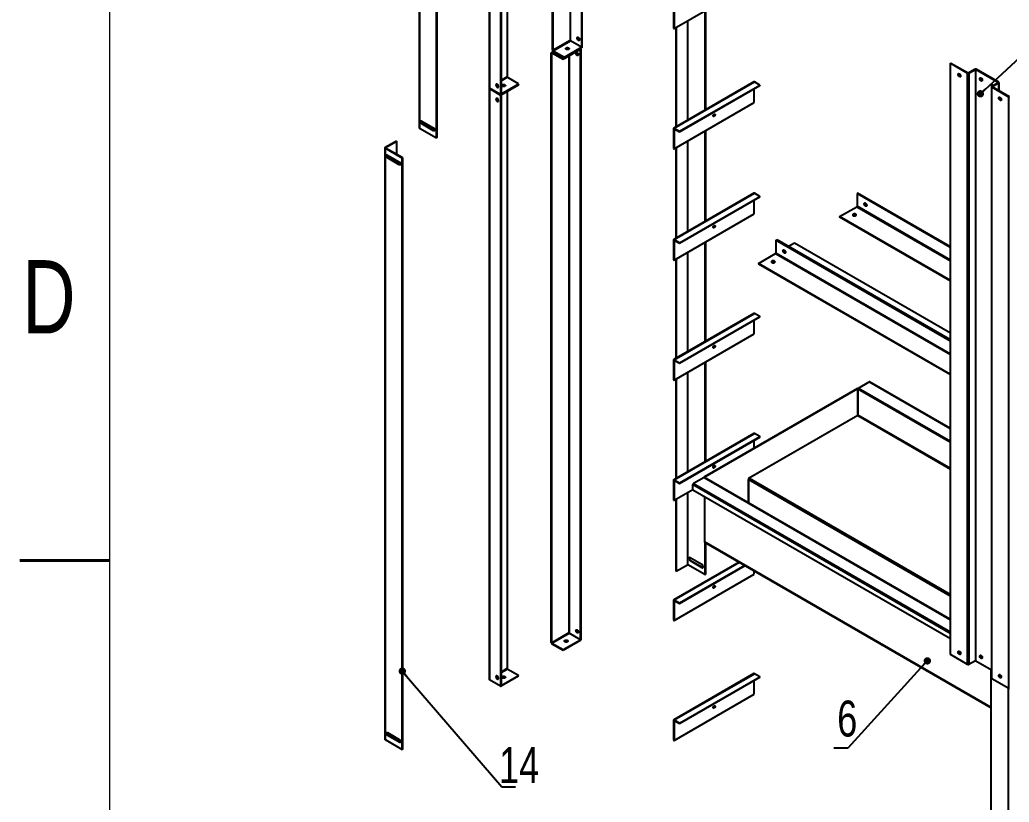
# Model space of a CAD drawing. Header units: millimetres. Extents: x 1982 to 4155, y 618 to 1642.
# Drawn here: x 1981.7 to 2082.7, y 772.9 to 852.7 of the extents above; entities that cross this region are included whole.
import ezdxf

# ---------------------------------------------------------------- set-up
doc = ezdxf.new("R2010")
doc.units = ezdxf.units.MM
doc.styles.add('SLDTEXTSTYLE0', font='TXT', dxfattribs={"width": 0.75})
doc.dimstyles.new('SLDDIMSTYLE0', dxfattribs={"dimscale": 1.5, "dimtxt": 2.116667, "dimasz": 1.5, "dimexe": 0, "dimexo": 0.0625, "dimgap": 0.529167, "dimtad": 1, "dimdec": 0, "dimlfac": 35, "dimrnd": 1e-09, "dimzin": 12, "dimdsep": 46, "dimtxsty": 'SLDTEXTSTYLE0', "dimcen": 0.09, "dimadec": 0, "dimazin": 3, "dimtfac": 1, "dimtdec": 0, "dimtofl": 0, "dimtmove": 0, "dimatfit": 3, "dimfxl": 1, "dimfrac": 2, "dimtolj": 1, "dimtzin": 12, "dimarcsym": 0})

msp = doc.modelspace()

# ---------------------------------------------------------------- linework, layer by layer
at = {"color": 7, "linetype": 'Continuous', "lineweight": 18}
msp.add_line((1990.94, 627.678), (1990.94, 967.433), dxfattribs=at)
at = {"color": 7, "linetype": 'Continuous', "lineweight": 25}
for p, q in [((2036.106, 849.613), (2036.106, 909.752)), ((2036.152, 849.587), (2036.152, 909.726)), ((2039.091, 849.858), (2039.091, 910.154)), ((2039.137, 849.885), (2039.137, 910.18)), ((2037.902, 909.415), (2037.902, 850.597)), ((2037.947, 850.546), (2037.947, 909.441)), ((2029.63, 906.069), (2029.63, 845.773)), ((2029.658, 906.03), (2029.658, 845.734)), ((2031.454, 905.693), (2031.454, 846.875)), ((2030.803, 905.369), (2030.803, 845.074)), ((2030.848, 905.396), (2030.848, 845.1)), ((2022.49, 902), (2022.49, 841.704)), ((2022.519, 901.961), (2022.519, 841.665)), ((2024.269, 840.654), (2024.269, 900.95)), ((2024.314, 840.681), (2024.314, 900.976)), ((2048.494, 851.798), (2056.676, 856.522)), ((2048.448, 853.846), (2048.448, 851.825)), ((2048.494, 853.82), (2048.494, 851.798)), ((2051.649, 853.62), (2051.649, 843.478)), ((2051.694, 853.646), (2051.694, 843.504)), ((2049.854, 852.584), (2049.854, 842.442)), ((2049.898, 842.468), (2049.898, 852.609)), ((2048.448, 851.825), (2048.494, 851.798)), ((2048.664, 851.897), (2048.664, 841.755)), ((2048.709, 851.923), (2048.709, 841.781)), ((2037.902, 850.597), (2036.152, 849.587)), ((2036.174, 849.548), (2037.924, 850.559)), ((2039.069, 849.898), (2037.924, 850.559)), ((2036.018, 849.3), (2035.972, 849.327)), ((2035.972, 789.187), (2035.972, 849.327)), ((2036.191, 849.485), (2035.992, 849.37)), ((2036.018, 849.3), (2036.04, 849.313)), ((2036.018, 789.161), (2036.018, 849.3)), ((2036.219, 849.469), (2036.04, 849.366)), ((2037.184, 848.705), (2036.04, 849.366)), ((2036.04, 849.313), (2036.04, 849.366)), ((2037.184, 848.653), (2036.04, 849.313)), ((2036.152, 849.587), (2036.106, 849.613)), ((2036.174, 849.548), (2037.318, 848.887)), ((2036.174, 849.548), (2036.174, 849.496)), ((2036.174, 849.496), (2037.318, 848.835)), ((2038.935, 849.716), (2037.184, 848.705)), ((2038.935, 849.663), (2037.184, 848.653)), ((2037.318, 848.887), (2039.069, 849.898)), ((2037.318, 848.835), (2039.069, 849.845)), ((2037.813, 790.12), (2037.813, 849.015)), ((2038.889, 849.742), (2038.935, 849.716)), ((2038.957, 849.728), (2038.912, 849.755)), ((2038.935, 849.716), (2038.935, 849.663)), ((2039.003, 849.755), (2038.957, 849.781)), ((2039.003, 849.755), (2038.957, 849.728)), ((2038.957, 789.433), (2038.957, 849.728)), ((2039.003, 789.459), (2039.003, 849.755)), ((2039.069, 849.845), (2039.069, 849.898)), ((2039.069, 849.871), (2039.091, 849.858)), ((2039.137, 849.885), (2039.091, 849.858)), ((2037.184, 848.705), (2037.184, 848.653)), ((2037.318, 848.835), (2037.318, 848.887)), ((2037.768, 848.99), (2037.768, 790.172)), ((2076.701, 848.264), (2076.746, 848.29)), ((2076.701, 787.969), (2076.701, 848.264)), ((2076.701, 848.264), (2078.451, 847.254)), ((2076.746, 848.29), (2078.497, 847.28)), ((2078.497, 847.28), (2078.451, 847.254)), ((2078.451, 786.958), (2078.451, 847.254)), ((2078.541, 847.28), (2079.194, 847.657)), ((2078.541, 847.28), (2078.587, 847.254)), ((2078.587, 847.254), (2079.239, 847.63)), ((2078.587, 847.254), (2078.587, 786.958)), ((2079.239, 847.63), (2079.194, 847.657)), ((2079.239, 847.63), (2079.239, 787.335)), ((2079.284, 847.63), (2079.329, 847.657)), ((2081.573, 846.309), (2079.284, 847.63)), ((2079.284, 787.335), (2079.284, 847.63)), ((2081.618, 846.335), (2079.329, 847.657)), ((2031.454, 846.875), (2030.848, 846.525)), ((2030.848, 846.474), (2031.477, 846.836)), ((2030.871, 845.165), (2032.621, 846.176)), ((2030.871, 845.113), (2032.621, 846.123)), ((2032.621, 846.071), (2030.871, 845.06)), ((2032.621, 846.018), (2030.871, 845.008)), ((2032.621, 846.176), (2031.477, 846.836)), ((2032.576, 846.097), (2032.621, 846.071)), ((2032.621, 846.123), (2032.621, 846.176)), ((2032.621, 846.071), (2032.621, 846.018)), ((2056.65, 846.365), (2048.468, 841.642)), ((2048.516, 841.637), (2056.698, 846.36)), ((2049.054, 841.326), (2057.236, 846.05)), ((2049.054, 841.274), (2057.236, 845.997)), ((2057.236, 846.05), (2056.698, 846.36)), ((2057.236, 846.05), (2057.236, 845.997)), ((2081.573, 846.283), (2080.92, 845.907)), ((2081.618, 846.257), (2080.966, 845.88)), ((2081.573, 846.309), (2081.618, 846.335)), ((2081.573, 846.309), (2081.573, 846.283)), ((2081.573, 846.283), (2081.618, 846.257)), ((2081.618, 846.257), (2081.618, 845.478)), ((2081.646, 845.462), (2081.646, 846.296)), ((2029.63, 845.721), (2029.63, 785.425)), ((2030.803, 845.074), (2029.658, 845.734)), ((2029.704, 845.708), (2029.658, 845.682)), ((2029.658, 845.682), (2029.658, 785.386)), ((2029.658, 845.682), (2030.803, 845.021)), ((2029.703, 845.708), (2029.704, 845.708)), ((2029.704, 845.708), (2030.848, 845.047)), ((2029.704, 845.708), (2029.704, 845.708)), ((2029.726, 845.695), (2029.726, 845.695)), ((2030.803, 845.074), (2030.848, 845.1)), ((2030.803, 845.021), (2030.848, 845.047)), ((2030.803, 845.021), (2030.803, 784.725)), ((2030.871, 845.06), (2030.825, 845.086)), ((2030.848, 845.178), (2030.871, 845.165)), ((2030.848, 845.126), (2030.871, 845.113)), ((2030.848, 845.047), (2030.848, 784.752)), ((2030.871, 845.008), (2030.848, 845.021)), ((2030.871, 845.113), (2030.871, 845.165)), ((2030.871, 845.06), (2030.871, 845.008)), ((2031.454, 845.345), (2031.454, 786.527)), ((2056.676, 844.274), (2056.676, 845.674)), ((2080.892, 845.868), (2080.892, 785.572)), ((2080.966, 845.88), (2080.92, 845.907)), ((2080.966, 845.855), (2080.92, 845.828)), ((2082.671, 844.818), (2080.92, 845.828)), ((2080.92, 785.533), (2080.92, 845.828)), ((2080.966, 845.855), (2080.966, 845.88)), ((2082.716, 844.844), (2080.966, 845.855)), ((2048.494, 839.55), (2056.676, 844.274)), ((2082.671, 844.818), (2082.716, 844.844)), ((2082.671, 784.522), (2082.671, 844.818)), ((2022.754, 842.378), (2023.966, 841.678)), ((2022.799, 842.106), (2022.754, 842.08)), ((2023.966, 841.38), (2022.754, 842.08)), ((2024.011, 841.407), (2022.799, 842.106)), ((2023.019, 841.98), (2023.231, 842.102)), ((2022.519, 841.665), (2024.269, 840.654)), ((2024.011, 841.407), (2023.966, 841.38)), ((2048.494, 841.572), (2048.448, 841.598)), ((2048.448, 841.598), (2048.448, 839.576)), ((2048.494, 841.572), (2048.516, 841.585)), ((2048.494, 841.572), (2048.494, 839.55)), ((2048.516, 841.637), (2049.054, 841.326)), ((2048.516, 841.585), (2048.516, 841.637)), ((2048.516, 841.585), (2049.054, 841.274)), ((2049.054, 841.326), (2049.054, 841.274)), ((2051.649, 841.372), (2051.649, 832.122)), ((2051.694, 841.398), (2051.694, 832.149)), ((2020.163, 840.331), (2019.019, 839.67)), ((2020.209, 840.305), (2019.064, 839.644)), ((2020.163, 840.331), (2020.209, 840.305)), ((2020.209, 838.958), (2020.209, 840.305)), ((2024.314, 840.681), (2024.269, 840.654)), ((2049.854, 840.335), (2049.854, 831.086)), ((2049.898, 831.112), (2049.898, 840.361)), ((2018.991, 839.631), (2018.991, 779.336)), ((2019.064, 839.644), (2019.019, 839.67)), ((2019.064, 839.618), (2019.019, 839.592)), ((2020.769, 838.582), (2019.019, 839.592)), ((2019.019, 839.592), (2019.019, 779.296)), ((2019.064, 839.618), (2019.064, 839.644)), ((2020.815, 838.608), (2019.064, 839.618)), ((2048.448, 839.576), (2048.494, 839.55)), ((2048.664, 839.649), (2048.664, 830.399)), ((2048.709, 839.675), (2048.709, 830.425)), ((2019.254, 838.905), (2020.466, 838.205)), ((2019.3, 838.634), (2019.254, 838.608)), ((2020.466, 837.908), (2019.254, 838.608)), ((2020.512, 837.934), (2019.3, 838.634)), ((2020.209, 838.109), (2020.209, 838.354)), ((2020.512, 837.934), (2020.466, 837.908)), ((2020.815, 838.608), (2020.769, 838.582)), ((2020.769, 778.286), (2020.769, 838.582)), ((2020.815, 778.312), (2020.815, 838.608)), ((2056.65, 835.009), (2048.468, 830.286)), ((2048.516, 830.281), (2056.698, 835.005)), ((2057.236, 834.694), (2056.698, 835.005)), ((2067.21, 835.026), (2067.164, 834.999)), ((2076.701, 829.494), (2067.164, 834.999)), ((2067.164, 834.999), (2067.164, 833.678)), ((2076.701, 829.546), (2067.21, 835.026)), ((2049.054, 829.97), (2057.236, 834.694)), ((2049.054, 829.918), (2057.236, 834.641)), ((2056.676, 832.918), (2056.676, 834.318)), ((2057.236, 834.694), (2057.236, 834.641)), ((2048.494, 828.194), (2056.676, 832.918)), ((2065.392, 832.629), (2067.142, 833.639)), ((2067.142, 833.639), (2076.701, 828.121)), ((2076.701, 828.172), (2067.164, 833.678)), ((2076.701, 826.1), (2065.392, 832.629)), ((2065.392, 832.629), (2065.392, 832.576)), ((2076.701, 826.047), (2065.392, 832.576)), ((2048.494, 830.216), (2048.448, 830.242)), ((2048.448, 830.242), (2048.448, 828.221)), ((2048.494, 830.216), (2048.516, 830.229)), ((2048.494, 830.216), (2048.494, 828.194)), ((2048.516, 830.281), (2049.054, 829.97)), ((2048.516, 830.229), (2048.516, 830.281)), ((2048.516, 830.229), (2049.054, 829.918)), ((2049.054, 829.97), (2049.054, 829.918)), ((2051.649, 830.016), (2051.649, 819.874)), ((2051.694, 830.042), (2051.694, 819.9)), ((2058.922, 830.241), (2058.876, 830.215)), ((2076.701, 819.925), (2058.876, 830.215)), ((2058.876, 830.215), (2058.876, 828.893)), ((2076.701, 819.977), (2058.922, 830.241)), ((2058.967, 830.267), (2059.012, 830.293)), ((2058.967, 830.267), (2076.701, 820.029)), ((2058.967, 830.215), (2058.967, 830.267)), ((2059.012, 830.293), (2076.701, 820.082)), ((2060.179, 829.62), (2060.785, 829.969)), ((2060.785, 829.969), (2076.701, 820.782)), ((2049.854, 828.98), (2049.854, 818.838)), ((2049.898, 818.864), (2049.898, 829.005)), ((2057.103, 827.844), (2058.854, 828.854)), ((2058.854, 828.854), (2076.701, 818.551)), ((2076.701, 818.603), (2058.876, 828.893)), ((2048.448, 828.221), (2048.494, 828.194)), ((2048.664, 828.293), (2048.664, 818.151)), ((2048.709, 828.319), (2048.709, 818.177)), ((2076.701, 816.53), (2057.103, 827.844)), ((2057.103, 827.844), (2057.103, 827.791)), ((2076.701, 816.478), (2057.103, 827.791)), ((2056.65, 822.761), (2048.468, 818.038)), ((2048.516, 818.033), (2056.698, 822.757)), ((2049.054, 817.722), (2057.236, 822.446)), ((2049.054, 817.67), (2057.236, 822.393)), ((2056.676, 820.67), (2056.676, 822.07)), ((2057.236, 822.446), (2056.698, 822.757)), ((2057.236, 822.446), (2057.236, 822.393)), ((2048.494, 815.946), (2056.676, 820.67)), ((2048.494, 817.968), (2048.448, 817.994)), ((2048.448, 817.994), (2048.448, 815.973)), ((2048.494, 817.968), (2048.516, 817.981)), ((2048.494, 817.968), (2048.494, 815.946)), ((2048.516, 818.033), (2049.054, 817.722)), ((2048.516, 817.981), (2048.516, 818.033)), ((2048.516, 817.981), (2049.054, 817.67)), ((2049.054, 817.722), (2049.054, 817.67)), ((2051.649, 817.768), (2051.649, 807.626)), ((2051.694, 817.794), (2051.694, 807.652)), ((2049.854, 816.732), (2049.854, 806.59)), ((2049.898, 806.616), (2049.898, 816.757)), ((2048.448, 815.973), (2048.494, 815.946)), ((2048.664, 816.045), (2048.664, 805.903)), ((2048.709, 816.071), (2048.709, 805.929)), ((2067.323, 815.144), (2068.4, 815.765)), ((2076.701, 810.973), (2068.4, 815.765)), ((2076.701, 811.005), (2068.448, 815.77)), ((2051.588, 806.112), (2067.21, 815.131)), ((2051.633, 806.086), (2067.255, 815.104)), ((2067.21, 815.131), (2067.255, 815.104)), ((2067.255, 815.104), (2067.255, 812.383)), ((2067.255, 812.383), (2067.255, 815.026)), ((2076.701, 809.573), (2067.255, 815.026)), ((2067.323, 815.144), (2076.701, 809.73)), ((2067.233, 812.345), (2056.088, 805.911)), ((2067.233, 812.345), (2056.156, 805.95)), ((2067.233, 812.345), (2076.701, 806.879)), ((2076.701, 806.93), (2067.255, 812.383)), ((2056.65, 810.513), (2048.468, 805.79)), ((2048.516, 805.785), (2056.698, 810.509)), ((2049.054, 805.474), (2057.236, 810.198)), ((2049.054, 805.422), (2057.236, 810.145)), ((2056.676, 809.05), (2056.676, 809.822)), ((2057.236, 810.198), (2056.698, 810.509)), ((2057.236, 810.198), (2057.236, 810.145)), ((2048.494, 805.72), (2048.448, 805.746)), ((2048.448, 805.746), (2048.448, 803.724)), ((2048.494, 805.72), (2048.516, 805.733)), ((2048.494, 805.72), (2048.494, 803.698)), ((2048.516, 805.785), (2049.054, 805.474)), ((2048.516, 805.733), (2048.516, 805.785)), ((2048.516, 805.733), (2049.054, 805.422)), ((2051.565, 806.029), (2050.489, 805.408)), ((2051.565, 806.029), (2076.701, 791.519)), ((2051.588, 806.112), (2051.633, 806.086)), ((2051.588, 806.038), (2051.588, 806.112)), ((2076.701, 791.552), (2051.613, 806.034)), ((2051.633, 806.023), (2051.633, 806.086)), ((2056.088, 805.911), (2056.088, 803.451)), ((2056.088, 803.451), (2056.088, 805.832)), ((2076.701, 793.933), (2056.088, 805.832)), ((2056.156, 805.95), (2076.701, 794.089)), ((2048.494, 803.698), (2050.421, 804.811)), ((2049.054, 805.474), (2049.054, 805.422)), ((2050.421, 804.739), (2050.421, 805.291)), ((2076.701, 790.12), (2050.421, 805.291)), ((2076.701, 789.568), (2050.421, 804.739)), ((2050.489, 805.408), (2076.701, 790.276)), ((2048.448, 803.724), (2048.494, 803.698)), ((2048.664, 803.797), (2048.664, 796.488)), ((2048.709, 803.823), (2048.709, 796.462)), ((2049.854, 804.483), (2049.854, 797.123)), ((2049.898, 797.123), (2049.898, 804.509)), ((2051.588, 804.065), (2051.588, 799.472)), ((2080.864, 782.571), (2051.588, 799.472)), ((2051.608, 799.428), (2080.864, 782.538)), ((2051.649, 799.404), (2051.649, 796.112)), ((2051.694, 799.378), (2051.694, 796.138)), ((2051.346, 797.136), (2050.134, 797.836)), ((2050.134, 797.538), (2050.179, 797.564)), ((2050.134, 797.538), (2051.346, 796.838)), ((2050.179, 797.564), (2051.391, 796.865)), ((2055.136, 797.391), (2048.468, 793.542)), ((2048.516, 793.537), (2055.164, 797.375)), ((2048.709, 796.462), (2049.854, 797.123)), ((2049.054, 793.226), (2055.702, 797.064)), ((2049.054, 793.174), (2055.748, 797.038)), ((2051.649, 796.112), (2049.898, 797.123)), ((2051.346, 796.838), (2051.391, 796.865)), ((2048.494, 791.45), (2056.676, 796.174)), ((2048.664, 796.488), (2048.709, 796.462)), ((2051.649, 796.112), (2051.694, 796.138)), ((2056.676, 796.174), (2056.676, 796.502)), ((2048.494, 793.472), (2048.448, 793.498)), ((2048.448, 793.498), (2048.448, 791.476)), ((2048.516, 793.537), (2049.054, 793.226)), ((2048.516, 793.484), (2048.516, 793.537)), ((2048.494, 793.472), (2048.516, 793.484)), ((2048.494, 793.472), (2048.494, 791.45)), ((2048.516, 793.484), (2049.054, 793.174)), ((2049.054, 793.226), (2049.054, 793.174)), ((2048.448, 791.476), (2048.494, 791.45)), ((2037.768, 790.172), (2036.018, 789.161)), ((2036.04, 789.122), (2037.79, 790.133)), ((2037.184, 788.462), (2038.935, 789.472)), ((2038.935, 789.472), (2037.79, 790.133)), ((2038.935, 789.42), (2038.935, 789.472)), ((2039.003, 789.459), (2038.957, 789.433)), ((2036.018, 789.161), (2035.972, 789.187)), ((2036.04, 789.122), (2037.184, 788.462)), ((2036.04, 789.122), (2036.04, 789.07)), ((2036.04, 789.07), (2037.184, 788.409)), ((2037.184, 788.409), (2038.935, 789.42)), ((2037.184, 788.409), (2037.184, 788.462)), ((2038.935, 789.446), (2038.957, 789.433)), ((2078.451, 786.958), (2076.701, 787.969)), ((2079.946, 787.695), (2079.739, 787.814)), ((2031.454, 786.527), (2030.848, 786.177)), ((2030.848, 786.125), (2031.477, 786.488)), ((2032.621, 785.828), (2031.477, 786.488)), ((2079.239, 787.335), (2078.587, 786.958)), ((2079.284, 787.335), (2080.892, 786.406)), ((2030.871, 784.817), (2032.621, 785.828)), ((2030.871, 784.764), (2032.621, 785.775)), ((2032.621, 785.775), (2032.621, 785.828)), ((2056.65, 786.017), (2048.468, 781.294)), ((2048.516, 781.289), (2056.698, 786.012)), ((2049.054, 780.978), (2057.236, 785.702)), ((2049.054, 780.926), (2057.236, 785.649)), ((2057.236, 785.702), (2056.698, 786.012)), ((2057.236, 785.702), (2057.236, 785.649)), ((2080.864, 730.024), (2080.864, 786.423)), ((2080.92, 785.533), (2082.671, 784.522)), ((2030.803, 784.725), (2029.658, 785.386)), ((2030.803, 784.725), (2030.848, 784.752)), ((2030.848, 784.83), (2030.871, 784.817)), ((2030.848, 784.777), (2030.871, 784.764)), ((2030.871, 784.764), (2030.871, 784.817)), ((2056.676, 783.926), (2056.676, 785.325)), ((2082.614, 729.013), (2082.614, 784.555)), ((2082.671, 784.522), (2082.716, 784.548)), ((2048.494, 779.202), (2056.676, 783.926)), ((2048.494, 781.223), (2048.448, 781.25)), ((2048.448, 781.25), (2048.448, 779.228)), ((2048.494, 781.223), (2048.516, 781.236)), ((2048.494, 781.223), (2048.494, 779.202)), ((2048.516, 781.289), (2049.054, 780.978)), ((2048.516, 781.236), (2048.516, 781.289)), ((2048.516, 781.236), (2049.054, 780.926)), ((2049.054, 780.978), (2049.054, 780.926)), ((2019.254, 780.009), (2020.466, 779.309)), ((2019.3, 779.738), (2019.254, 779.712)), ((2020.466, 779.012), (2019.254, 779.712)), ((2020.512, 779.038), (2019.3, 779.738)), ((2019.52, 779.611), (2019.732, 779.734)), ((2019.019, 779.296), (2020.769, 778.286)), ((2020.512, 779.038), (2020.466, 779.012)), ((2048.448, 779.228), (2048.494, 779.202)), ((2020.815, 778.312), (2020.769, 778.286))]:
    msp.add_line(p, q, dxfattribs=at)
at = {"color": 7, "linetype": 'Continuous', "lineweight": 35}
for p, q in [((1981.741, 797.555), (1990.94, 797.555)), ((1990.94, 797.555), (1981.741, 797.555))]:
    msp.add_line(p, q, dxfattribs=at)
at = {"color": 7, "linetype": 'Continuous', "lineweight": 25, "flags": 128}
for points in [[(2038.871, 850.685), (2038.866, 850.644), (2038.849, 850.614), (2038.823, 850.597), (2038.79, 850.594), (2038.752, 850.606), (2038.714, 850.631), (2038.678, 850.668), (2038.648, 850.713), (2038.627, 850.762), (2038.615, 850.811), (2038.615, 850.855), (2038.627, 850.891), (2038.648, 850.915), (2038.678, 850.925), (2038.714, 850.921), (2038.752, 850.902), (2038.79, 850.871), (2038.823, 850.829), (2038.849, 850.782), (2038.866, 850.732), (2038.871, 850.685)], [(2038.854, 850.62), (2038.835, 850.62), (2038.798, 850.632), (2038.759, 850.657), (2038.724, 850.694), (2038.694, 850.739), (2038.672, 850.788), (2038.661, 850.837), (2038.661, 850.881), (2038.672, 850.917), (2038.677, 850.925)], [(2037.493, 849.836), (2037.536, 849.855), (2037.588, 849.865), (2037.642, 849.867), (2037.694, 849.858), (2037.74, 849.842), (2037.776, 849.818), (2037.797, 849.789), (2037.803, 849.758), (2037.793, 849.727), (2037.768, 849.7), (2037.73, 849.677), (2037.682, 849.663), (2037.628, 849.657), (2037.574, 849.661), (2037.525, 849.673), (2037.483, 849.694), (2037.454, 849.72), (2037.44, 849.75), (2037.442, 849.782), (2037.46, 849.811), (2037.493, 849.836)], [(2037.798, 849.736), (2037.788, 849.752), (2037.759, 849.778), (2037.718, 849.799), (2037.669, 849.811), (2037.615, 849.815), (2037.561, 849.809), (2037.513, 849.794), (2037.475, 849.772), (2037.449, 849.744), (2037.445, 849.736)], [(2038.738, 849.155), (2038.732, 849.115), (2038.715, 849.085), (2038.689, 849.067), (2038.656, 849.064), (2038.618, 849.076), (2038.58, 849.101), (2038.544, 849.138), (2038.514, 849.183), (2038.493, 849.232), (2038.481, 849.281), (2038.481, 849.325), (2038.493, 849.361), (2038.514, 849.385), (2038.544, 849.396), (2038.58, 849.391), (2038.618, 849.373), (2038.656, 849.341), (2038.689, 849.3), (2038.715, 849.252), (2038.732, 849.203), (2038.738, 849.155)], [(2038.72, 849.09), (2038.701, 849.09), (2038.664, 849.102), (2038.626, 849.128), (2038.59, 849.164), (2038.56, 849.209), (2038.538, 849.258), (2038.527, 849.307), (2038.527, 849.352), (2038.538, 849.388), (2038.543, 849.396)], [(2077.61, 846.891), (2077.572, 846.919), (2077.537, 846.959), (2077.509, 847.005), (2077.49, 847.054), (2077.482, 847.103), (2077.484, 847.145), (2077.498, 847.178), (2077.522, 847.199), (2077.554, 847.206), (2077.591, 847.198), (2077.629, 847.176), (2077.666, 847.141), (2077.698, 847.098), (2077.722, 847.049), (2077.736, 847), (2077.738, 846.954), (2077.73, 846.916), (2077.711, 846.889), (2077.683, 846.875), (2077.648, 846.875), (2077.61, 846.891)], [(2077.545, 847.205), (2077.532, 847.181), (2077.527, 847.14)], [(2077.527, 847.14), (2077.532, 847.093), (2077.549, 847.043), (2077.575, 846.996), (2077.608, 846.954), (2077.646, 846.923), (2077.684, 846.904), (2077.72, 846.9), (2077.721, 846.9)], [(2030.583, 845.9), (2030.577, 845.947), (2030.561, 845.997), (2030.535, 846.045), (2030.501, 846.086), (2030.464, 846.117), (2030.426, 846.136), (2030.39, 846.141), (2030.36, 846.13), (2030.338, 846.106), (2030.327, 846.07), (2030.327, 846.026), (2030.338, 845.977), (2030.36, 845.928), (2030.39, 845.883), (2030.426, 845.846), (2030.464, 845.821), (2030.501, 845.809), (2030.535, 845.812), (2030.561, 845.829), (2030.577, 845.86), (2030.583, 845.9)], [(2030.389, 846.141), (2030.384, 846.132), (2030.372, 846.097), (2030.372, 846.052), (2030.384, 846.003), (2030.405, 845.954), (2030.435, 845.909), (2030.471, 845.872), (2030.509, 845.847), (2030.547, 845.835), (2030.565, 845.835)], [(2031.235, 845.926), (2031.191, 845.908), (2031.14, 845.897), (2031.086, 845.896), (2031.033, 845.904), (2030.987, 845.921), (2030.952, 845.945), (2030.93, 845.974), (2030.924, 846.005), (2030.934, 846.036), (2030.959, 846.063), (2030.998, 846.085), (2031.046, 846.1), (2031.099, 846.106), (2031.153, 846.102), (2031.203, 846.09), (2031.244, 846.069), (2031.273, 846.043), (2031.287, 846.013), (2031.285, 845.981), (2031.267, 845.952), (2031.235, 845.926)], [(2030.93, 845.975), (2030.934, 845.983), (2030.959, 846.011), (2030.998, 846.033), (2031.046, 846.048), (2031.099, 846.053), (2031.153, 846.05), (2031.203, 846.037), (2031.244, 846.017), (2031.273, 845.99), (2031.282, 845.975)], [(2079.822, 846.768), (2079.86, 846.74), (2079.895, 846.701), (2079.923, 846.654), (2079.942, 846.605), (2079.951, 846.557), (2079.948, 846.514), (2079.934, 846.481), (2079.91, 846.46), (2079.878, 846.453), (2079.841, 846.462), (2079.803, 846.484), (2079.766, 846.518), (2079.735, 846.561), (2079.711, 846.61), (2079.697, 846.659), (2079.694, 846.705), (2079.702, 846.743), (2079.722, 846.771), (2079.75, 846.784), (2079.784, 846.784), (2079.822, 846.768)], [(2079.933, 846.48), (2079.924, 846.48), (2079.887, 846.488), (2079.849, 846.51), (2079.812, 846.544), (2079.78, 846.587), (2079.756, 846.636), (2079.742, 846.685), (2079.739, 846.731), (2079.748, 846.769), (2079.757, 846.786)], [(2080.923, 845.908), (2080.923, 845.91), (2080.909, 845.959), (2080.906, 846.005), (2080.915, 846.043), (2080.934, 846.071), (2080.962, 846.085), (2080.996, 846.084), (2081.034, 846.069)], [(2081.034, 846.069), (2081.072, 846.04), (2081.1, 846.01)], [(2029.642, 845.747), (2029.638, 845.742), (2029.632, 845.732), (2029.63, 845.721), (2029.632, 845.71), (2029.638, 845.7), (2029.647, 845.69), (2029.658, 845.682)], [(2030.583, 844.448), (2030.577, 844.495), (2030.561, 844.545), (2030.535, 844.592), (2030.501, 844.634), (2030.464, 844.665), (2030.426, 844.684), (2030.39, 844.688), (2030.36, 844.678), (2030.338, 844.654), (2030.327, 844.618), (2030.327, 844.574), (2030.338, 844.525), (2030.36, 844.476), (2030.39, 844.431), (2030.426, 844.394), (2030.464, 844.368), (2030.501, 844.357), (2030.535, 844.36), (2030.561, 844.377), (2030.577, 844.407), (2030.583, 844.448)], [(2030.389, 844.688), (2030.384, 844.68), (2030.372, 844.644), (2030.372, 844.6), (2030.384, 844.551), (2030.405, 844.502), (2030.435, 844.457), (2030.471, 844.42), (2030.509, 844.395), (2030.547, 844.383), (2030.565, 844.383)], [(2081.762, 844.494), (2081.724, 844.523), (2081.689, 844.562), (2081.661, 844.608), (2081.642, 844.658), (2081.633, 844.706), (2081.636, 844.748), (2081.65, 844.782), (2081.674, 844.802), (2081.706, 844.809), (2081.743, 844.801), (2081.781, 844.779), (2081.818, 844.745), (2081.849, 844.701), (2081.873, 844.653), (2081.887, 844.603), (2081.89, 844.558), (2081.882, 844.519), (2081.862, 844.492), (2081.834, 844.478), (2081.8, 844.479), (2081.762, 844.494)], [(2081.873, 844.503), (2081.854, 844.503), (2081.817, 844.515), (2081.779, 844.541), (2081.743, 844.577), (2081.713, 844.622), (2081.691, 844.671), (2081.68, 844.72), (2081.68, 844.765), (2081.691, 844.801), (2081.696, 844.809)], [(2052.585, 843.076), (2052.617, 843.088), (2052.645, 843.086), (2052.667, 843.072), (2052.68, 843.045), (2052.683, 843.009), (2052.675, 842.968), (2052.657, 842.927), (2052.632, 842.889), (2052.601, 842.859), (2052.568, 842.84), (2052.538, 842.835), (2052.512, 842.843), (2052.495, 842.864), (2052.487, 842.896), (2052.489, 842.935), (2052.502, 842.976), (2052.524, 843.017), (2052.553, 843.051), (2052.585, 843.076)], [(2052.539, 842.874), (2052.571, 842.899), (2052.6, 842.933), (2052.622, 842.973), (2052.635, 843.015), (2052.637, 843.054), (2052.629, 843.086), (2052.628, 843.089)], [(2022.754, 842.08), (2022.714, 842.111), (2022.678, 842.152), (2022.65, 842.202), (2022.631, 842.254), (2022.625, 842.303), (2022.631, 842.346), (2022.65, 842.377), (2022.678, 842.393), (2022.714, 842.393), (2022.754, 842.378)], [(2022.799, 842.106), (2022.759, 842.137), (2022.724, 842.179), (2022.695, 842.228), (2022.677, 842.28), (2022.67, 842.33), (2022.677, 842.372), (2022.688, 842.395)], [(2052.496, 842.861), (2052.507, 842.862), (2052.539, 842.874)], [(2023.966, 841.678), (2024.006, 841.648), (2024.042, 841.606), (2024.07, 841.556), (2024.088, 841.504), (2024.095, 841.455), (2024.088, 841.413), (2024.07, 841.382), (2024.042, 841.365), (2024.006, 841.365), (2023.966, 841.38)], [(2024.077, 841.39), (2024.051, 841.391), (2024.011, 841.407)], [(2019.254, 838.608), (2019.214, 838.638), (2019.179, 838.68), (2019.15, 838.729), (2019.132, 838.781), (2019.125, 838.831), (2019.132, 838.873), (2019.15, 838.904), (2019.179, 838.92), (2019.214, 838.921), (2019.254, 838.905)], [(2019.3, 838.634), (2019.26, 838.664), (2019.224, 838.706), (2019.196, 838.755), (2019.177, 838.807), (2019.171, 838.857), (2019.177, 838.899), (2019.189, 838.922)], [(2020.466, 838.205), (2020.506, 838.175), (2020.542, 838.133), (2020.571, 838.084), (2020.589, 838.032), (2020.595, 837.982), (2020.589, 837.94), (2020.571, 837.909), (2020.542, 837.893), (2020.506, 837.892), (2020.466, 837.908)], [(2020.577, 837.917), (2020.552, 837.918), (2020.512, 837.934)], [(2068.028, 834.002), (2068.066, 833.974), (2068.101, 833.934), (2068.129, 833.888), (2068.148, 833.838), (2068.156, 833.79), (2068.154, 833.748), (2068.14, 833.715), (2068.116, 833.694), (2068.084, 833.687), (2068.047, 833.695), (2068.009, 833.717), (2067.972, 833.752), (2067.94, 833.795), (2067.916, 833.843), (2067.902, 833.893), (2067.9, 833.939), (2067.908, 833.977), (2067.927, 834.004), (2067.955, 834.018), (2067.99, 834.017), (2068.028, 834.002)], [(2068.139, 833.714), (2068.129, 833.713), (2068.093, 833.721), (2068.054, 833.744), (2068.018, 833.778), (2067.986, 833.821), (2067.962, 833.87), (2067.948, 833.919), (2067.945, 833.965), (2067.954, 834.003), (2067.963, 834.019)], [(2067.036, 832.729), (2067.068, 832.754), (2067.086, 832.784), (2067.088, 832.815), (2067.074, 832.846), (2067.045, 832.872), (2067.004, 832.893), (2066.954, 832.905), (2066.9, 832.909), (2066.847, 832.903), (2066.799, 832.888), (2066.76, 832.866), (2066.735, 832.838), (2066.725, 832.807), (2066.731, 832.776), (2066.753, 832.748), (2066.788, 832.724), (2066.834, 832.707), (2066.886, 832.699), (2066.941, 832.7), (2066.992, 832.711), (2067.036, 832.729)], [(2067.083, 832.777), (2067.074, 832.793), (2067.045, 832.82), (2067.004, 832.84), (2066.954, 832.853), (2066.9, 832.856), (2066.847, 832.85), (2066.799, 832.836), (2066.76, 832.813), (2066.735, 832.786), (2066.73, 832.777)], [(2052.585, 831.72), (2052.617, 831.732), (2052.645, 831.731), (2052.667, 831.716), (2052.68, 831.689), (2052.683, 831.653), (2052.675, 831.612), (2052.657, 831.571), (2052.632, 831.533), (2052.601, 831.503), (2052.568, 831.485), (2052.538, 831.479), (2052.512, 831.487), (2052.495, 831.508), (2052.487, 831.54), (2052.489, 831.579), (2052.502, 831.621), (2052.524, 831.661), (2052.553, 831.695), (2052.585, 831.72)], [(2052.496, 831.505), (2052.507, 831.506), (2052.539, 831.519)], [(2052.539, 831.519), (2052.571, 831.543), (2052.6, 831.577), (2052.622, 831.618), (2052.635, 831.659), (2052.637, 831.698), (2052.629, 831.73), (2052.628, 831.733)], [(2059.74, 829.217), (2059.778, 829.189), (2059.812, 829.15), (2059.84, 829.103), (2059.86, 829.054), (2059.868, 829.006), (2059.865, 828.963), (2059.851, 828.93), (2059.827, 828.909), (2059.796, 828.902), (2059.759, 828.91), (2059.721, 828.933), (2059.684, 828.967), (2059.652, 829.01), (2059.628, 829.059), (2059.614, 829.108), (2059.611, 829.154), (2059.62, 829.192), (2059.639, 829.219), (2059.667, 829.233), (2059.702, 829.233), (2059.74, 829.217)], [(2059.851, 828.929), (2059.841, 828.929), (2059.804, 828.937), (2059.766, 828.959), (2059.729, 828.993), (2059.698, 829.036), (2059.674, 829.085), (2059.66, 829.134), (2059.657, 829.18), (2059.665, 829.218), (2059.674, 829.234)], [(2058.747, 827.944), (2058.78, 827.97), (2058.797, 827.999), (2058.799, 828.031), (2058.785, 828.061), (2058.757, 828.087), (2058.715, 828.108), (2058.666, 828.12), (2058.612, 828.124), (2058.558, 828.118), (2058.51, 828.103), (2058.472, 828.081), (2058.447, 828.054), (2058.436, 828.023), (2058.443, 827.992), (2058.464, 827.963), (2058.5, 827.939), (2058.546, 827.922), (2058.598, 827.914), (2058.652, 827.915), (2058.704, 827.926), (2058.747, 827.944)], [(2058.795, 827.993), (2058.785, 828.008), (2058.757, 828.035), (2058.715, 828.055), (2058.666, 828.068), (2058.612, 828.071), (2058.558, 828.066), (2058.51, 828.051), (2058.472, 828.029), (2058.447, 828.001), (2058.442, 827.993)], [(2052.585, 819.472), (2052.617, 819.484), (2052.645, 819.483), (2052.667, 819.468), (2052.68, 819.441), (2052.683, 819.405), (2052.675, 819.364), (2052.657, 819.323), (2052.632, 819.285), (2052.601, 819.255), (2052.568, 819.236), (2052.538, 819.231), (2052.512, 819.239), (2052.495, 819.26), (2052.487, 819.292), (2052.489, 819.331), (2052.502, 819.373), (2052.524, 819.413), (2052.553, 819.447), (2052.585, 819.472)], [(2052.496, 819.257), (2052.507, 819.258), (2052.539, 819.27)], [(2052.539, 819.27), (2052.571, 819.295), (2052.6, 819.329), (2052.622, 819.37), (2052.635, 819.411), (2052.637, 819.45), (2052.629, 819.482), (2052.628, 819.485)], [(2052.585, 807.224), (2052.617, 807.236), (2052.645, 807.234), (2052.667, 807.22), (2052.68, 807.193), (2052.683, 807.157), (2052.675, 807.116), (2052.657, 807.075), (2052.632, 807.037), (2052.601, 807.007), (2052.568, 806.988), (2052.538, 806.983), (2052.512, 806.991), (2052.495, 807.012), (2052.487, 807.044), (2052.489, 807.083), (2052.502, 807.124), (2052.524, 807.165), (2052.553, 807.199), (2052.585, 807.224)], [(2052.496, 807.009), (2052.507, 807.01), (2052.539, 807.022)], [(2052.539, 807.022), (2052.571, 807.047), (2052.6, 807.081), (2052.622, 807.121), (2052.635, 807.163), (2052.637, 807.202), (2052.629, 807.234), (2052.628, 807.237)], [(2050.134, 797.836), (2050.094, 797.851), (2050.058, 797.851), (2050.029, 797.834), (2050.011, 797.804), (2050.005, 797.761), (2050.011, 797.712), (2050.029, 797.66), (2050.058, 797.61), (2050.094, 797.568), (2050.134, 797.538)], [(2050.068, 797.853), (2050.057, 797.83), (2050.05, 797.787), (2050.057, 797.738), (2050.075, 797.686), (2050.103, 797.636), (2050.139, 797.595), (2050.179, 797.564)], [(2051.346, 796.838), (2051.386, 796.823), (2051.422, 796.823), (2051.45, 796.839), (2051.468, 796.87), (2051.475, 796.913), (2051.468, 796.962), (2051.45, 797.014), (2051.422, 797.064), (2051.386, 797.106), (2051.346, 797.136)], [(2051.391, 796.865), (2051.431, 796.849), (2051.457, 796.847)], [(2052.585, 794.975), (2052.617, 794.988), (2052.645, 794.986), (2052.667, 794.972), (2052.68, 794.945), (2052.683, 794.909), (2052.675, 794.868), (2052.657, 794.827), (2052.632, 794.789), (2052.601, 794.759), (2052.568, 794.74), (2052.538, 794.735), (2052.512, 794.743), (2052.495, 794.764), (2052.487, 794.796), (2052.489, 794.835), (2052.502, 794.876), (2052.524, 794.917), (2052.553, 794.951), (2052.585, 794.975)], [(2052.496, 794.761), (2052.507, 794.762), (2052.539, 794.774)], [(2052.539, 794.774), (2052.571, 794.799), (2052.6, 794.833), (2052.622, 794.873), (2052.635, 794.915), (2052.637, 794.954), (2052.629, 794.986), (2052.628, 794.989)], [(2038.738, 790.259), (2038.732, 790.219), (2038.715, 790.189), (2038.689, 790.171), (2038.656, 790.168), (2038.618, 790.18), (2038.58, 790.205), (2038.544, 790.242), (2038.514, 790.287), (2038.493, 790.336), (2038.481, 790.385), (2038.481, 790.43), (2038.493, 790.465), (2038.514, 790.49), (2038.544, 790.5), (2038.58, 790.495), (2038.618, 790.477), (2038.656, 790.445), (2038.689, 790.404), (2038.715, 790.356), (2038.732, 790.307), (2038.738, 790.259)], [(2038.72, 790.194), (2038.701, 790.194), (2038.664, 790.206), (2038.626, 790.232), (2038.59, 790.268), (2038.56, 790.313), (2038.538, 790.363), (2038.527, 790.411), (2038.527, 790.456), (2038.538, 790.492), (2038.543, 790.5)], [(2037.359, 789.411), (2037.402, 789.43), (2037.454, 789.44), (2037.508, 789.441), (2037.56, 789.433), (2037.606, 789.416), (2037.642, 789.392), (2037.663, 789.364), (2037.669, 789.333), (2037.659, 789.302), (2037.634, 789.274), (2037.596, 789.252), (2037.548, 789.237), (2037.494, 789.231), (2037.44, 789.235), (2037.391, 789.248), (2037.349, 789.268), (2037.321, 789.295), (2037.306, 789.325), (2037.308, 789.356), (2037.326, 789.386), (2037.359, 789.411)], [(2037.664, 789.31), (2037.654, 789.326), (2037.626, 789.353), (2037.584, 789.373), (2037.535, 789.386), (2037.481, 789.389), (2037.427, 789.383), (2037.379, 789.369), (2037.341, 789.347), (2037.316, 789.319), (2037.311, 789.31)], [(2077.61, 788.292), (2077.648, 788.264), (2077.683, 788.225), (2077.711, 788.178), (2077.73, 788.129), (2077.738, 788.081), (2077.736, 788.038), (2077.722, 788.005), (2077.698, 787.984), (2077.666, 787.977), (2077.629, 787.985), (2077.591, 788.008), (2077.554, 788.042), (2077.522, 788.085), (2077.498, 788.134), (2077.484, 788.183), (2077.482, 788.229), (2077.49, 788.267), (2077.509, 788.294), (2077.537, 788.308), (2077.572, 788.308), (2077.61, 788.292)], [(2077.545, 788.309), (2077.532, 788.285), (2077.527, 788.244)], [(2077.527, 788.244), (2077.532, 788.197), (2077.549, 788.147), (2077.575, 788.1), (2077.608, 788.059), (2077.646, 788.027), (2077.684, 788.008), (2077.72, 788.004), (2077.721, 788.004)], [(2079.822, 787.872), (2079.86, 787.844), (2079.895, 787.805), (2079.923, 787.758), (2079.942, 787.709), (2079.951, 787.661), (2079.948, 787.618), (2079.934, 787.585), (2079.91, 787.564), (2079.878, 787.557), (2079.841, 787.566), (2079.803, 787.588), (2079.766, 787.622), (2079.735, 787.665), (2079.711, 787.714), (2079.697, 787.763), (2079.694, 787.809), (2079.702, 787.847), (2079.722, 787.875), (2079.75, 787.888), (2079.784, 787.888), (2079.822, 787.872)], [(2079.933, 787.584), (2079.924, 787.584), (2079.887, 787.592), (2079.849, 787.614), (2079.812, 787.648), (2079.78, 787.692), (2079.756, 787.74), (2079.742, 787.789), (2079.739, 787.835), (2079.748, 787.874), (2079.757, 787.89)], [(2030.583, 785.552), (2030.577, 785.599), (2030.561, 785.649), (2030.535, 785.696), (2030.501, 785.738), (2030.464, 785.769), (2030.426, 785.788), (2030.39, 785.792), (2030.36, 785.782), (2030.338, 785.758), (2030.327, 785.722), (2030.327, 785.678), (2030.338, 785.629), (2030.36, 785.58), (2030.39, 785.535), (2030.426, 785.498), (2030.464, 785.473), (2030.501, 785.461), (2030.535, 785.464), (2030.561, 785.481), (2030.577, 785.512), (2030.583, 785.552)], [(2030.389, 785.792), (2030.384, 785.784), (2030.372, 785.748), (2030.372, 785.704), (2030.384, 785.655), (2030.405, 785.606), (2030.435, 785.561), (2030.471, 785.524), (2030.509, 785.499), (2030.547, 785.487), (2030.565, 785.487)], [(2031.235, 785.578), (2031.191, 785.56), (2031.14, 785.549), (2031.086, 785.548), (2031.033, 785.556), (2030.987, 785.573), (2030.952, 785.597), (2030.93, 785.625), (2030.924, 785.657), (2030.934, 785.687), (2030.959, 785.715), (2030.998, 785.737), (2031.046, 785.752), (2031.099, 785.758), (2031.153, 785.754), (2031.203, 785.742), (2031.244, 785.721), (2031.273, 785.695), (2031.287, 785.664), (2031.285, 785.633), (2031.267, 785.603), (2031.235, 785.578)], [(2030.93, 785.626), (2030.934, 785.635), (2030.959, 785.663), (2030.998, 785.685), (2031.046, 785.699), (2031.099, 785.705), (2031.153, 785.702), (2031.203, 785.689), (2031.244, 785.669), (2031.273, 785.642), (2031.282, 785.626)], [(2081.762, 785.896), (2081.8, 785.867), (2081.834, 785.828), (2081.862, 785.781), (2081.882, 785.732), (2081.89, 785.684), (2081.887, 785.641), (2081.873, 785.608), (2081.849, 785.587), (2081.818, 785.581), (2081.781, 785.589), (2081.743, 785.611), (2081.706, 785.645), (2081.674, 785.688), (2081.65, 785.737), (2081.636, 785.786), (2081.633, 785.832), (2081.642, 785.87), (2081.661, 785.898), (2081.689, 785.912), (2081.724, 785.911), (2081.762, 785.896)], [(2081.873, 785.607), (2081.854, 785.607), (2081.817, 785.619), (2081.779, 785.645), (2081.743, 785.681), (2081.713, 785.726), (2081.691, 785.776), (2081.68, 785.824), (2081.68, 785.869), (2081.691, 785.905), (2081.696, 785.913)], [(2052.585, 782.727), (2052.617, 782.74), (2052.645, 782.738), (2052.667, 782.723), (2052.68, 782.697), (2052.683, 782.661), (2052.675, 782.62), (2052.657, 782.578), (2052.632, 782.541), (2052.601, 782.511), (2052.568, 782.492), (2052.538, 782.487), (2052.512, 782.495), (2052.495, 782.516), (2052.487, 782.548), (2052.489, 782.586), (2052.502, 782.628), (2052.524, 782.668), (2052.553, 782.703), (2052.585, 782.727)], [(2052.496, 782.513), (2052.507, 782.514), (2052.539, 782.526)], [(2052.539, 782.526), (2052.571, 782.551), (2052.6, 782.585), (2052.622, 782.625), (2052.635, 782.667), (2052.637, 782.706), (2052.629, 782.738), (2052.628, 782.741)], [(2019.254, 779.712), (2019.214, 779.742), (2019.179, 779.784), (2019.15, 779.833), (2019.132, 779.885), (2019.125, 779.935), (2019.132, 779.977), (2019.15, 780.008), (2019.179, 780.025), (2019.214, 780.025), (2019.254, 780.009)], [(2019.3, 779.738), (2019.26, 779.768), (2019.224, 779.81), (2019.196, 779.86), (2019.177, 779.912), (2019.171, 779.961), (2019.177, 780.003), (2019.189, 780.026)], [(2020.466, 779.309), (2020.506, 779.279), (2020.542, 779.237), (2020.571, 779.188), (2020.589, 779.136), (2020.595, 779.086), (2020.589, 779.044), (2020.571, 779.013), (2020.542, 778.997), (2020.506, 778.996), (2020.466, 779.012)], [(2020.577, 779.021), (2020.552, 779.023), (2020.512, 779.038)]]:
    msp.add_lwpolyline(points, dxfattribs=at)
at = {"color": 7, "linetype": 'Continuous', "lineweight": 25}
for centre, radius, start, end in [((2037.951, 850.599), 0.0485, 182.60331, 237.39133), ((2036.014, 849.333), 0.0419, 50.79621, 189.21454), ((2036.031, 849.303), 0.0138, 50.79502, 189.23179), ((2036.253, 849.62), 0.147, 182.60514, 237.39486), ((2036.2, 849.589), 0.0485, 182.60331, 237.39133), ((2037.494, 849.423), 0.262, 63.43918, 89.04129), ((2078.519, 847.385), 0.147, 242.60982, 297.39018), ((2078.519, 847.323), 0.0485, 242.60741, 297.39259), ((2079.262, 847.526), 0.147, 62.60949, 117.39051), ((2079.262, 847.587), 0.0485, 62.61104, 117.3903), ((2031.106, 845.75), 0.253, 51.43459, 128.56617), ((2031.503, 846.877), 0.0485, 182.60331, 237.39133), ((2056.67, 846.321), 0.0482, 54.38563, 114.31467), ((2081.118, 846.01), 0.167, 153.15547, 206.80822), ((2081.568, 846.296), 0.0138, 290.78139, 69.2146), ((2081.603, 846.296), 0.0419, 290.78269, 69.21731), ((2029.678, 845.778), 0.0482, 185.68284, 245.63441), ((2031.106, 845.672), 0.277, 64.21117, 115.78685), ((2080.935, 845.868), 0.0419, 110.78404, 249.21596), ((2080.971, 845.868), 0.0138, 110.78049, 249.21951), ((2022.538, 841.709), 0.0482, 185.70722, 245.61821), ((2048.489, 841.605), 0.0419, 50.80209, 189.20866), ((2048.507, 841.574), 0.0138, 50.82049, 189.19026), ((2019.034, 839.631), 0.0419, 110.77985, 249.22015), ((2019.069, 839.631), 0.0138, 110.78037, 249.23368), ((2056.67, 834.966), 0.0482, 54.38168, 114.31367), ((2067.116, 833.68), 0.0485, 302.60456, 357.39276), ((2048.489, 830.249), 0.0419, 50.79915, 189.2116), ((2048.507, 830.218), 0.0138, 50.81228, 189.19847), ((2058.828, 828.895), 0.0485, 302.60493, 357.39507), ((2059.957, 829.194), 0.253, 171.42026, 248.57444), ((2060.025, 829.233), 0.278, 184.25015, 235.74391), ((2056.67, 822.717), 0.0482, 54.38209, 114.30833), ((2048.489, 818.001), 0.0419, 50.79621, 189.21454), ((2048.507, 817.97), 0.0138, 50.80336, 189.2074), ((2068.428, 815.726), 0.0482, 65.69432, 125.61731), ((2067.402, 815.02), 0.147, 122.60563, 177.39437), ((2067.207, 812.385), 0.0485, 302.60518, 357.39482), ((2056.67, 810.469), 0.0482, 54.38188, 114.311), ((2048.489, 805.753), 0.0419, 50.79791, 189.21285), ((2048.507, 805.722), 0.0138, 50.81027, 189.20249), ((2051.594, 805.99), 0.0482, 65.69014, 125.61706), ((2056.235, 805.826), 0.147, 122.60563, 177.39437), ((2050.568, 805.284), 0.147, 122.60642, 177.3938), ((2051.633, 799.466), 0.0455, 172.34776, 236.34067), ((2049.876, 797.08), 0.0485, 62.60146, 117.39319), ((2048.489, 793.504), 0.0419, 50.79716, 189.21293), ((2048.507, 793.474), 0.0138, 50.8085, 189.20225), ((2037.817, 790.174), 0.0485, 182.60532, 237.38933), ((2036.119, 789.194), 0.147, 182.60718, 237.39282), ((2036.066, 789.163), 0.0485, 182.60532, 237.38933), ((2031.503, 786.529), 0.0485, 182.60532, 237.38933), ((2078.519, 787.089), 0.147, 242.60982, 297.39018), ((2079.262, 787.292), 0.0485, 62.61104, 117.3903), ((2029.678, 785.43), 0.0482, 185.68284, 245.63441), ((2056.67, 785.973), 0.0482, 54.38406, 114.30883), ((2080.94, 785.577), 0.0482, 185.69689, 245.62343), ((2048.489, 781.256), 0.0419, 50.79813, 189.21262), ((2048.507, 781.226), 0.0138, 50.81056, 189.20019), ((2019.039, 779.34), 0.0482, 185.70683, 245.6186)]:
    msp.add_arc(centre, radius, start, end, dxfattribs=at)

# ---------------------------------------------------------------- texts
at = {"style": 'SLDTEXTSTYLE0', "width": 0.75}
for s, height, p in [('6', 3.665, (2065.146, 779.602)), ('14', 3.6648, (2030.644, 774.853))]:
    msp.add_text(s, height=height, dxfattribs=at).set_placement(p)
at = {"color": 7, "linetype": 'Continuous', "lineweight": 0, "insert": (1984.721, 828.189), "char_height": 7.477, "attachment_point": 2, "style": 'SLDTEXTSTYLE0'}
msp.add_mtext('D', dxfattribs=at)

# ---------------------------------------------------------------- leaders
for points in [[(2079.752, 845.154), (2087.738, 852.556), (2089.137, 852.556)], [(2074.339, 787.318), (2066.211, 778.431), (2064.813, 778.431)], [(2020.769, 786.271), (2030.936, 774.459), (2032.335, 774.459)]]:
    msp.add_leader(points, dimstyle='SLDDIMSTYLE0', override={"dimasz": 0.5, "dimldrblk": 'DOT'})

doc.saveas('drawing.dxf')
